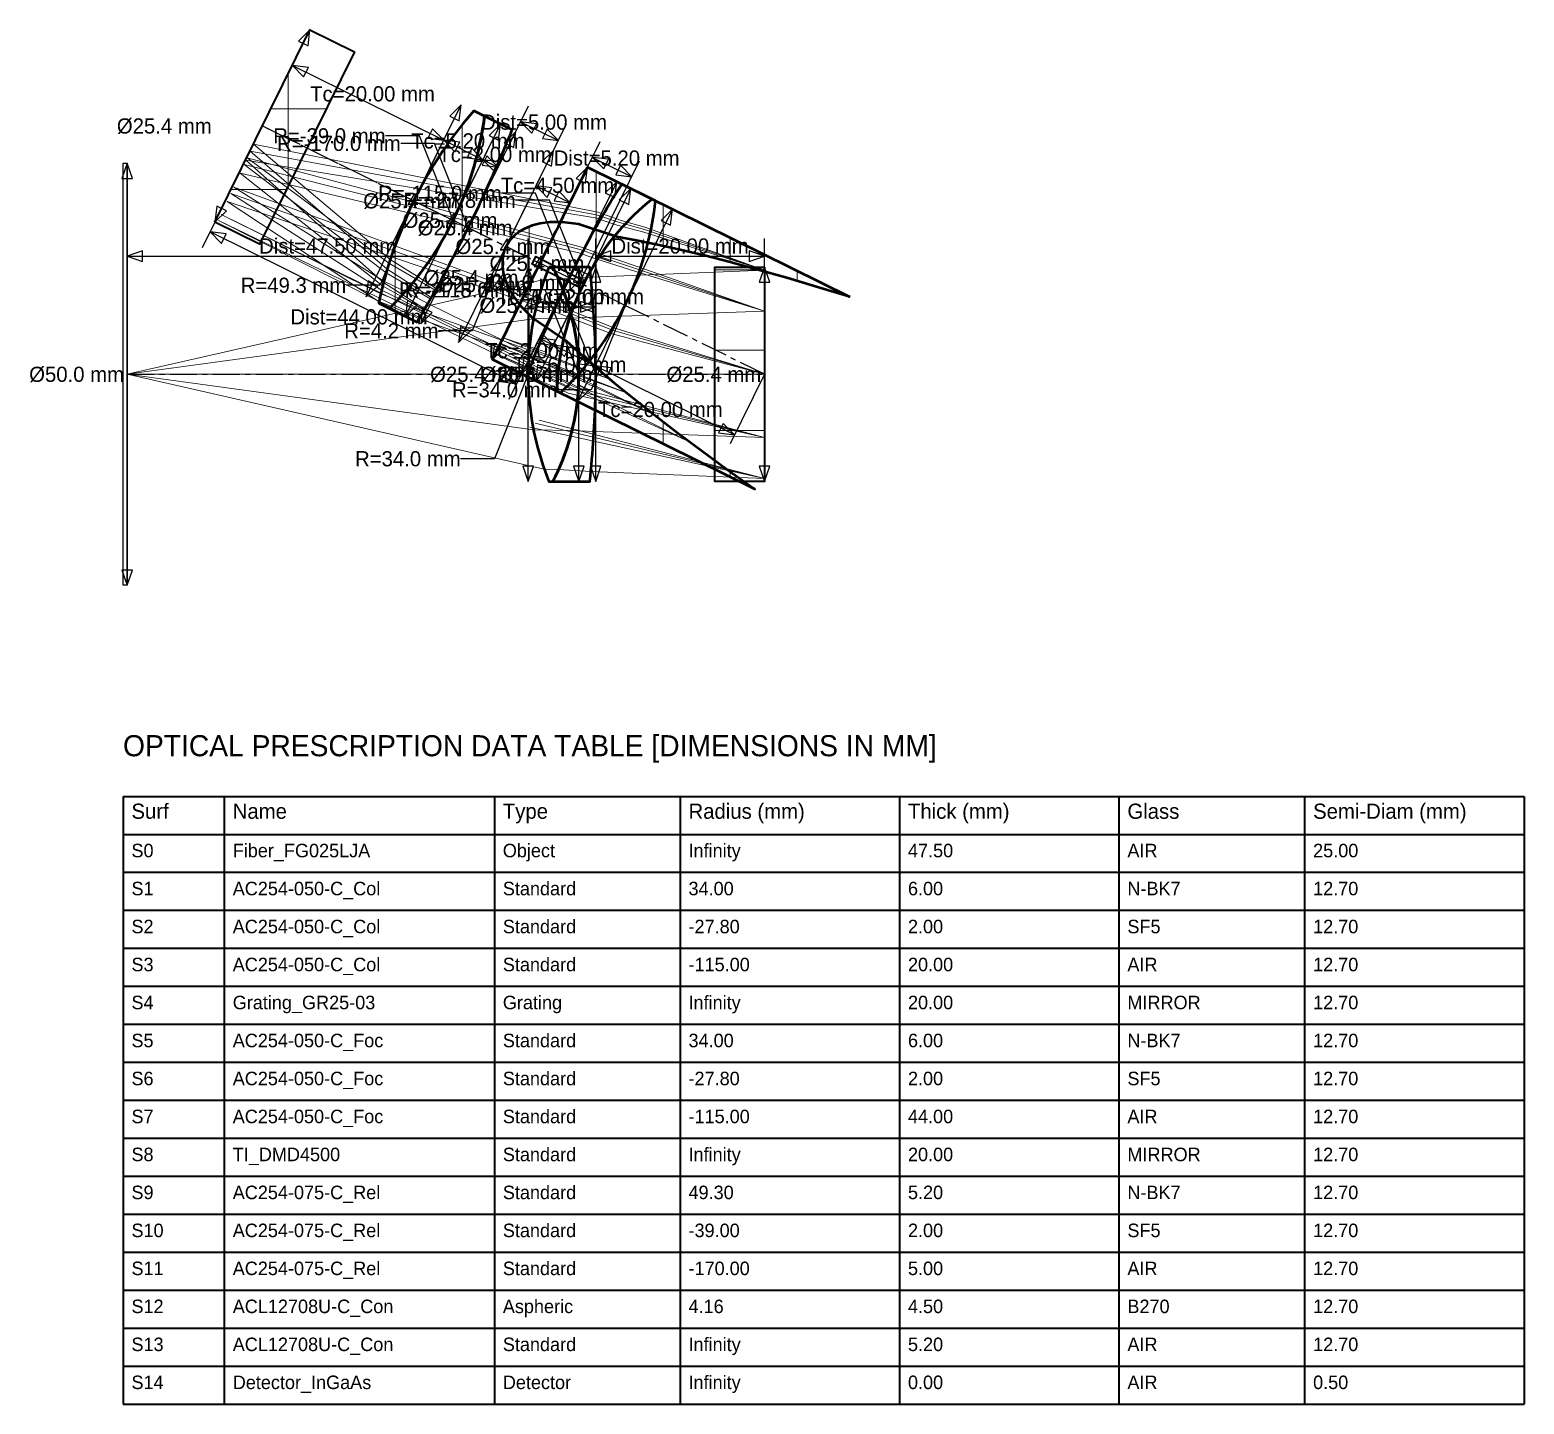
# Model space of a CAD drawing. Header units: metres. Extents: x -12 to 166, y -182 to 101.
# Drawn here: x -11.5 to 165.5, y -182 to -19.2 of the extents above; entities that cross this region are included whole.
import ezdxf
from ezdxf.enums import TextEntityAlignment as Align

# ---------------------------------------------------------------- set-up
doc = ezdxf.new("R2010")
doc.units = ezdxf.units.M
doc.linetypes.add('CENTER', pattern=[5.08, 3.175, -0.635, 0.635, -0.635])
for name, color, linetype, lineweight in [('ANNOTATIONS', 3, 'CONTINUOUS', 25), ('DIMENSIONS_LINEAR', 4, 'CONTINUOUS', 25), ('DIMENSIONS_RADIAL', 6, 'CONTINUOUS', 25), ('OPTICAL_AXIS', 1, 'CENTER', 25), ('OPTICS_COMPONENTS', 2, 'CONTINUOUS', 35), ('OPTICS_HATCH', 8, 'CONTINUOUS', 13), ('OPTICS_LENSES', 7, 'CONTINUOUS', 50), ('RAYS_785NM', 1, 'CONTINUOUS', 18), ('RAYS_850NM', 3, 'CONTINUOUS', 18), ('RAYS_900NM', 5, 'CONTINUOUS', 18), ('TITLE_BLOCK', 7, 'CONTINUOUS', 35)]:
    doc.layers.add(name, color=color, linetype=linetype, lineweight=lineweight)
doc.styles.add('OpenSansCondensed-Light', font='OpenSansCondensed-Light.ttf')
doc.dimstyles.new('EZDXF', dxfattribs={"dimtxt": 0.25, "dimasz": 0.175, "dimexe": 0.375, "dimexo": 0.125, "dimgap": 0.1, "dimtad": 1, "dimlfac": 100, "dimzin": 12, "dimdsep": 46, "dimtxsty": 'OpenSansCondensed-Light', "dimblk": 'ARCHTICK', "dimcen": 2.5, "dimazin": 3, "dimtfac": 0.5, "dimtmove": 2, "dimatfit": 3})

# ---------------------------------------------------------------- blocks, each defined once
blk = doc.blocks.new('_ARCHTICK')
at = {"color": 0, "linetype": 'BYBLOCK', "const_width": 0.15}
blk.add_lwpolyline([(-0.5, -0.5), (0.5, 0.5)], dxfattribs=at)

msp = doc.modelspace()

# ---------------------------------------------------------------- hatches: boundary and pattern name
at = {"layer": 'OPTICS_HATCH'}
h = msp.add_hatch(dxfattribs=at)
h.set_pattern_fill('ANSI37', scale=3, angle=45)
h.paths.add_polyline_path([(10.39, -41.96), (21.65, -19.2), (26.94, -21.81), (15.67, -44.58)])
h = msp.add_hatch(dxfattribs=at)
h.set_pattern_fill('ANSI31', scale=2.5, angle=45)
h.paths.add_polyline_path([(41.07, -28.8), (40.63, -29.31), (40.2, -29.82), (39.77, -30.34), (39.36, -30.86), (38.95, -31.39), (38.55, -31.92), (38.16, -32.45), (37.78, -32.99), (37.41, -33.53), (37.04, -34.07), (36.68, -34.62), (36.33, -35.18), (35.99, -35.73), (35.65, -36.29), (35.32, -36.86), (35, -37.43), (34.69, -38), (34.39, -38.57), (34.09, -39.15), (33.8, -39.74), (33.52, -40.33), (33.25, -40.92), (32.98, -41.51), (32.72, -42.11), (32.47, -42.71), (32.23, -43.32), (32, -43.93), (31.77, -44.55), (31.55, -45.16), (31.34, -45.79), (31.14, -46.41), (30.94, -47.04), (30.76, -47.68), (30.58, -48.32), (30.41, -48.96), (30.24, -49.6), (30.09, -50.25), (29.94, -50.91), (29.81, -51.57), (31.07, -52.19), (31.07, -52.19), (31.55, -51.71), (32.03, -51.21), (32.49, -50.71), (32.94, -50.21), (33.38, -49.7), (33.81, -49.19), (34.23, -48.67), (34.64, -48.14), (35.03, -47.61), (35.42, -47.08), (35.8, -46.54), (36.17, -45.99), (36.52, -45.44), (36.87, -44.89), (37.21, -44.33), (37.54, -43.76), (37.85, -43.2), (38.16, -42.62), (38.46, -42.04), (38.75, -41.46), (39.03, -40.87), (39.3, -40.28), (39.56, -39.68), (39.81, -39.08), (40.05, -38.47), (40.28, -37.85), (40.5, -37.24), (40.71, -36.61), (40.91, -35.99), (41.1, -35.35), (41.28, -34.72), (41.45, -34.07), (41.6, -33.43), (41.75, -32.77), (41.89, -32.11), (42.02, -31.45), (42.13, -30.78), (42.24, -30.11), (42.33, -29.43), (41.07, -28.8)])
h = msp.add_hatch(dxfattribs=at)
h.set_pattern_fill('ANSI31', scale=2.5, angle=45)
h.paths.add_polyline_path([(42.33, -29.43), (42.24, -30.11), (42.13, -30.78), (42.02, -31.45), (41.89, -32.11), (41.75, -32.77), (41.6, -33.43), (41.45, -34.07), (41.28, -34.72), (41.1, -35.35), (40.91, -35.99), (40.71, -36.61), (40.5, -37.24), (40.28, -37.85), (40.05, -38.47), (39.81, -39.08), (39.56, -39.68), (39.3, -40.28), (39.03, -40.87), (38.75, -41.46), (38.46, -42.04), (38.16, -42.62), (37.85, -43.2), (37.54, -43.76), (37.21, -44.33), (36.87, -44.89), (36.52, -45.44), (36.17, -45.99), (35.8, -46.54), (35.42, -47.08), (35.03, -47.61), (34.64, -48.14), (34.23, -48.67), (33.81, -49.19), (33.38, -49.7), (32.94, -50.21), (32.49, -50.71), (32.03, -51.21), (31.55, -51.71), (31.07, -52.19), (34.34, -53.81), (34.34, -53.81), (34.67, -53.25), (35, -52.68), (35.33, -52.12), (35.65, -51.55), (35.98, -50.99), (36.3, -50.42), (36.61, -49.85), (36.93, -49.28), (37.24, -48.71), (37.55, -48.13), (37.86, -47.56), (38.17, -46.98), (38.47, -46.41), (38.78, -45.83), (39.08, -45.25), (39.37, -44.67), (39.67, -44.09), (39.96, -43.51), (40.25, -42.93), (40.54, -42.35), (40.83, -41.76), (41.11, -41.17), (41.4, -40.59), (41.68, -40), (41.95, -39.41), (42.23, -38.82), (42.5, -38.23), (42.77, -37.64), (43.04, -37.04), (43.31, -36.45), (43.57, -35.85), (43.83, -35.25), (44.09, -34.66), (44.35, -34.06), (44.61, -33.46), (44.86, -32.85), (45.11, -32.25), (45.36, -31.65), (45.6, -31.04), (42.33, -29.43)])
h = msp.add_hatch(dxfattribs=at)
h.set_pattern_fill('ANSI31', scale=2.5, angle=45)
h.paths.add_polyline_path([(85.61, -50.83), (81.78, -49.66), (78.14, -48.59), (74.7, -47.62), (71.45, -46.73), (68.38, -45.94), (65.51, -45.25), (62.83, -44.65), (60.33, -44.14), (58.01, -43.72), (53.46, -42.2), (51.52, -41.96), (50.08, -41.98), (48.93, -42.13), (47.96, -42.38), (47.15, -42.71), (46.47, -43.1), (45.89, -43.54), (45.42, -44.03), (45.04, -44.57), (44.75, -45.15), (44.55, -45.78), (44.45, -46.46), (44.45, -47.18), (44.55, -47.96), (44.79, -48.8), (45.17, -49.72), (45.75, -50.73), (46.61, -51.89), (47.98, -53.29), (51.95, -55.98), (53.69, -57.57), (55.61, -59.24), (57.71, -61.01), (60.01, -62.87), (62.5, -64.83), (65.17, -66.88), (68.04, -69.02), (71.09, -71.26), (74.34, -73.6), (43.28, -58.23), (43.28, -58.23), (43.57, -57.65), (43.86, -57.06), (44.15, -56.48), (44.44, -55.9), (44.73, -55.31), (45.01, -54.73), (45.3, -54.15), (45.59, -53.56), (45.88, -52.98), (46.17, -52.39), (46.46, -51.81), (46.75, -51.23), (47.04, -50.64), (47.32, -50.06), (47.61, -49.48), (47.9, -48.89), (48.19, -48.31), (48.48, -47.72), (48.77, -47.14), (49.06, -46.56), (49.35, -45.97), (49.63, -45.39), (49.92, -44.81), (50.21, -44.22), (50.5, -43.64), (50.79, -43.05), (51.08, -42.47), (51.37, -41.89), (51.66, -41.3), (51.94, -40.72), (52.23, -40.14), (52.52, -39.55), (52.81, -38.97), (53.1, -38.38), (53.39, -37.8), (53.68, -37.22), (53.97, -36.63), (54.25, -36.05), (54.54, -35.47), (85.61, -50.83)])
h = msp.add_hatch(dxfattribs=at)
h.set_pattern_fill('ANSI31', scale=2.5, angle=45)
h.paths.add_polyline_path([(50.93, -62.01), (50.95, -61.3), (50.99, -60.59), (51.04, -59.89), (51.11, -59.2), (51.2, -58.52), (51.3, -57.84), (51.42, -57.17), (51.55, -56.51), (51.7, -55.86), (51.86, -55.21), (52.03, -54.57), (52.21, -53.93), (52.41, -53.3), (52.63, -52.68), (52.85, -52.07), (53.09, -51.46), (53.34, -50.86), (53.6, -50.26), (53.88, -49.67), (54.17, -49.09), (54.47, -48.51), (54.78, -47.94), (55.11, -47.37), (55.45, -46.81), (55.8, -46.26), (56.17, -45.71), (56.55, -45.17), (56.94, -44.64), (57.34, -44.12), (57.76, -43.6), (58.19, -43.08), (58.64, -42.58), (59.1, -42.08), (59.57, -41.59), (60.07, -41.1), (60.57, -40.63), (61.09, -40.16), (61.63, -39.7), (62.19, -39.25), (58.58, -37.46), (58.58, -37.46), (58.23, -38.02), (57.89, -38.57), (57.55, -39.13), (57.21, -39.69), (56.88, -40.25), (56.55, -40.82), (56.22, -41.38), (55.89, -41.95), (55.57, -42.51), (55.25, -43.08), (54.93, -43.65), (54.62, -44.22), (54.31, -44.8), (54, -45.37), (53.7, -45.95), (53.4, -46.53), (53.1, -47.1), (52.81, -47.69), (52.51, -48.27), (52.23, -48.85), (51.94, -49.44), (51.66, -50.02), (51.38, -50.61), (51.1, -51.2), (50.83, -51.79), (50.56, -52.39), (50.29, -52.98), (50.03, -53.58), (49.76, -54.17), (49.51, -54.77), (49.25, -55.37), (49, -55.97), (48.75, -56.58), (48.5, -57.18), (48.26, -57.79), (48.02, -58.4), (47.78, -59.01), (47.55, -59.62), (47.32, -60.23), (50.93, -62.01)])
h = msp.add_hatch(dxfattribs=at)
h.set_pattern_fill('ANSI31', scale=2.5, angle=45)
h.paths.add_polyline_path([(51.32, -62.21), (51.81, -61.73), (52.3, -61.24), (52.77, -60.75), (53.24, -60.25), (53.69, -59.75), (54.13, -59.24), (54.55, -58.72), (54.97, -58.2), (55.37, -57.67), (55.77, -57.14), (56.15, -56.6), (56.52, -56.06), (56.88, -55.51), (57.23, -54.96), (57.57, -54.4), (57.9, -53.84), (58.22, -53.27), (58.53, -52.7), (58.83, -52.12), (59.12, -51.54), (59.4, -50.95), (59.67, -50.35), (59.93, -49.75), (60.17, -49.15), (60.41, -48.54), (60.64, -47.93), (60.85, -47.31), (61.06, -46.68), (61.25, -46.05), (61.44, -45.41), (61.61, -44.77), (61.77, -44.13), (61.92, -43.47), (62.06, -42.82), (62.19, -42.15), (62.3, -41.48), (62.41, -40.81), (62.5, -40.13), (62.58, -39.44), (62.19, -39.25), (62.19, -39.25), (61.63, -39.7), (61.09, -40.16), (60.57, -40.63), (60.07, -41.1), (59.57, -41.59), (59.1, -42.08), (58.64, -42.58), (58.19, -43.08), (57.76, -43.6), (57.34, -44.12), (56.94, -44.64), (56.55, -45.17), (56.17, -45.71), (55.8, -46.26), (55.45, -46.81), (55.11, -47.37), (54.78, -47.94), (54.47, -48.51), (54.17, -49.09), (53.88, -49.67), (53.6, -50.26), (53.34, -50.86), (53.09, -51.46), (52.85, -52.07), (52.63, -52.68), (52.41, -53.3), (52.21, -53.93), (52.03, -54.57), (51.86, -55.21), (51.7, -55.86), (51.55, -56.51), (51.42, -57.17), (51.3, -57.84), (51.2, -58.52), (51.11, -59.2), (51.04, -59.89), (50.99, -60.59), (50.95, -61.3), (50.93, -62.01), (51.32, -62.21)])
h = msp.add_hatch(dxfattribs=at)
h.set_pattern_fill('ANSI31', scale=2.5, angle=45)
h.paths.add_polyline_path([(49.96, -47.3), (49.71, -47.95), (49.47, -48.6), (49.24, -49.25), (49.03, -49.91), (48.84, -50.56), (48.66, -51.21), (48.49, -51.86), (48.34, -52.51), (48.19, -53.16), (48.07, -53.81), (47.95, -54.46), (47.85, -55.12), (47.76, -55.77), (47.69, -56.42), (47.63, -57.07), (47.58, -57.72), (47.54, -58.37), (47.51, -59.02), (47.5, -59.67), (47.5, -60.33), (47.51, -60.98), (47.54, -61.63), (47.58, -62.28), (47.63, -62.93), (47.69, -63.58), (47.76, -64.23), (47.85, -64.88), (47.95, -65.54), (48.07, -66.19), (48.19, -66.84), (48.34, -67.49), (48.49, -68.14), (48.66, -68.79), (48.84, -69.44), (49.03, -70.09), (49.24, -70.75), (49.47, -71.4), (49.71, -72.05), (49.96, -72.7), (50.43, -72.7), (50.43, -72.7), (50.75, -72.05), (51.06, -71.4), (51.34, -70.75), (51.6, -70.09), (51.85, -69.44), (52.07, -68.79), (52.28, -68.14), (52.47, -67.49), (52.65, -66.84), (52.8, -66.19), (52.94, -65.54), (53.07, -64.88), (53.18, -64.23), (53.27, -63.58), (53.35, -62.93), (53.41, -62.28), (53.45, -61.63), (53.48, -60.98), (53.5, -60.33), (53.5, -59.67), (53.48, -59.02), (53.45, -58.37), (53.41, -57.72), (53.35, -57.07), (53.27, -56.42), (53.18, -55.77), (53.07, -55.12), (52.94, -54.46), (52.8, -53.81), (52.65, -53.16), (52.47, -52.51), (52.28, -51.86), (52.07, -51.21), (51.85, -50.56), (51.6, -49.91), (51.34, -49.25), (51.06, -48.6), (50.75, -47.95), (50.43, -47.3), (49.96, -47.3)])
h = msp.add_hatch(dxfattribs=at)
h.set_pattern_fill('ANSI31', scale=2.5, angle=45)
h.paths.add_polyline_path([(50.43, -47.3), (50.75, -47.95), (51.06, -48.6), (51.34, -49.25), (51.6, -49.91), (51.85, -50.56), (52.07, -51.21), (52.28, -51.86), (52.47, -52.51), (52.65, -53.16), (52.8, -53.81), (52.94, -54.46), (53.07, -55.12), (53.18, -55.77), (53.27, -56.42), (53.35, -57.07), (53.41, -57.72), (53.45, -58.37), (53.48, -59.02), (53.5, -59.67), (53.5, -60.33), (53.48, -60.98), (53.45, -61.63), (53.41, -62.28), (53.35, -62.93), (53.27, -63.58), (53.18, -64.23), (53.07, -64.88), (52.94, -65.54), (52.8, -66.19), (52.65, -66.84), (52.47, -67.49), (52.28, -68.14), (52.07, -68.79), (51.85, -69.44), (51.6, -70.09), (51.34, -70.75), (51.06, -71.4), (50.75, -72.05), (50.43, -72.7), (54.8, -72.7), (54.8, -72.7), (54.87, -72.05), (54.93, -71.4), (55, -70.75), (55.06, -70.09), (55.11, -69.44), (55.16, -68.79), (55.21, -68.14), (55.26, -67.49), (55.3, -66.84), (55.33, -66.19), (55.37, -65.54), (55.4, -64.88), (55.42, -64.23), (55.44, -63.58), (55.46, -62.93), (55.48, -62.28), (55.49, -61.63), (55.5, -60.98), (55.5, -60.33), (55.5, -59.67), (55.5, -59.02), (55.49, -58.37), (55.48, -57.72), (55.46, -57.07), (55.44, -56.42), (55.42, -55.77), (55.4, -55.12), (55.37, -54.46), (55.33, -53.81), (55.3, -53.16), (55.26, -52.51), (55.21, -51.86), (55.16, -51.21), (55.11, -50.56), (55.06, -49.91), (55, -49.25), (54.93, -48.6), (54.87, -47.95), (54.8, -47.3), (50.43, -47.3)])
h = msp.add_hatch(dxfattribs=at)
h.set_pattern_fill('ANSI37', scale=3, angle=45)
h.paths.add_polyline_path([(75.5, -47.3), (75.5, -72.7), (69.63, -72.7), (69.63, -47.3)])

# ---------------------------------------------------------------- linework, layer by layer
at = {"layer": 'ANNOTATIONS'}
msp.add_lwpolyline([(0, -35), (0, -85), (-0.5, -85), (-0.5, -35)], close=True, dxfattribs=at)
at = {"layer": 'DIMENSIONS_LINEAR'}
for p, q in [((21.65, -19.2), (10.39, -41.96)), ((16.02, -30.58), (20.1, -22.33)), ((19.57, -23.41), (37.49, -32.28)), ((28.32, -50.83), (39.58, -28.06)), ((40.4, -42.64), (47.54, -28.21)), ((46.61, -30.09), (51.09, -32.31)), ((16.02, -30.58), (8.88, -45.01)), ((32.98, -53.13), (44.24, -30.37)), ((33.95, -39.45), (38.03, -31.2)), ((33.95, -39.45), (38.03, -31.2)), ((34.77, -54.02), (46.03, -31.25)), ((44.88, -44.85), (52.02, -30.42)), ((37.49, -32.28), (42.15, -34.58)), ((38.61, -41.75), (42.69, -33.5)), ((38.61, -41.75), (42.69, -33.5)), ((39.25, -56.24), (50.51, -33.47)), ((48.91, -46.85), (56.05, -32.42)), ((0, -85), (0, -35)), ((40.4, -42.64), (44.48, -34.39)), ((42.15, -34.58), (43.95, -35.47)), ((53.57, -49.15), (60.71, -34.72)), ((55.12, -34.3), (59.78, -36.6)), ((43.28, -58.23), (54.54, -35.47)), ((44.88, -44.85), (48.96, -36.61)), ((58, -37.18), (46.74, -59.94)), ((59.65, -37.99), (48.39, -60.76)), ((48.43, -37.68), (52.46, -39.68)), ((48.91, -46.85), (52.99, -38.6)), ((64.61, -40.44), (53.35, -63.21)), ((0, -60), (0, -43.9)), ((46.16, -61.11), (9.82, -43.13)), ((47.5, -60), (47.5, -43.9)), ((55.5, -60), (55.5, -43.9)), ((75.5, -60), (75.5, -43.9)), ((0, -46), (47.5, -46)), ((55.5, -46), (75.5, -46)), ((47.5, -72.7), (47.5, -47.3)), ((53.5, -72.7), (53.5, -47.3)), ((55.5, -72.7), (55.5, -47.3)), ((75.5, -72.7), (75.5, -47.3)), ((52.37, -48.56), (45.23, -62.99)), ((52.37, -48.56), (48.29, -56.81)), ((54.02, -49.38), (49.94, -57.62)), ((54.02, -49.38), (49.94, -57.62)), ((53.35, -49.6), (53.79, -48.71)), ((47.5, -60), (47.5, -50.8)), ((53.5, -60), (53.5, -50.8)), ((53.5, -60), (53.5, -50.8)), ((55.5, -60), (55.5, -50.8)), ((47.5, -52), (53.5, -52)), ((53.5, -52), (55.5, -52)), ((58.98, -51.83), (54.9, -60.07)), ((58.98, -51.83), (54.9, -60.07)), ((50.48, -56.55), (48.82, -55.73)), ((55.43, -59), (50.48, -56.55)), ((71.95, -67.17), (55.43, -59)), ((75.5, -60), (71.42, -68.25))]:
    msp.add_line(p, q, dxfattribs=at)
for points in [[(21.65, -19.2), (20.29, -20.53), (21.42, -21.09)], [(19.57, -23.41), (20.9, -24.77), (21.46, -23.64)], [(39.58, -28.06), (38.21, -29.4), (39.34, -29.96)], [(46.61, -30.09), (47.94, -31.45), (48.5, -30.32)], [(37.49, -32.28), (36.16, -30.91), (35.6, -32.04)], [(44.24, -30.37), (42.87, -31.7), (44, -32.26)], [(46.03, -31.25), (44.67, -32.59), (45.8, -33.15)], [(51.09, -32.31), (49.75, -30.94), (49.19, -32.07)], [(37.49, -32.28), (38.83, -33.64), (39.39, -32.51)], [(42.15, -34.58), (40.82, -33.22), (40.26, -34.35)], [(50.51, -33.47), (49.15, -34.8), (50.28, -35.36)], [(0, -35), (-0.63, -36.8), (0.63, -36.8)], [(43.95, -35.47), (42.61, -34.1), (42.05, -35.23)], [(42.15, -34.58), (43.49, -35.94), (44.05, -34.81)], [(55.12, -34.3), (56.45, -35.66), (57.01, -34.53)], [(59.78, -36.6), (58.45, -35.24), (57.89, -36.37)], [(54.54, -35.47), (53.18, -36.8), (54.31, -37.36)], [(58, -37.18), (56.64, -38.51), (57.77, -39.07)], [(48.43, -37.68), (49.76, -39.05), (50.32, -37.92)], [(52.46, -39.68), (51.12, -38.32), (50.57, -39.44)], [(59.65, -37.99), (58.29, -39.33), (59.42, -39.89)], [(10.39, -41.96), (11.76, -40.63), (10.63, -40.07)], [(64.61, -40.44), (63.25, -41.78), (64.38, -42.34)], [(9.82, -43.13), (11.15, -44.49), (11.71, -43.36)], [(0, -46), (1.8, -46.63), (1.8, -45.37)], [(47.5, -46), (45.7, -45.37), (45.7, -46.63)], [(55.5, -46), (57.3, -46.63), (57.3, -45.37)], [(75.5, -46), (73.7, -45.37), (73.7, -46.63)], [(47.5, -47.3), (46.87, -49.1), (48.13, -49.1)], [(53.5, -47.3), (52.87, -49.1), (54.13, -49.1)], [(53.35, -49.6), (54.71, -48.27), (53.58, -47.71)], [(55.5, -47.3), (54.87, -49.1), (56.13, -49.1)], [(75.5, -47.3), (74.87, -49.1), (76.13, -49.1)], [(28.32, -50.83), (29.68, -49.5), (28.55, -48.94)], [(53.79, -48.71), (52.43, -50.04), (53.56, -50.6)], [(32.98, -53.13), (34.34, -51.8), (33.21, -51.24)], [(34.77, -54.02), (36.13, -52.69), (35, -52.13)], [(47.5, -52), (49.3, -52.63), (49.3, -51.37)], [(53.5, -52), (51.7, -51.37), (51.7, -52.63)], [(53.5, -52), (55.3, -52.63), (55.3, -51.37)], [(55.5, -52), (53.7, -51.37), (53.7, -52.63)], [(39.25, -56.24), (40.61, -54.9), (39.48, -54.34)], [(43.28, -58.23), (44.64, -56.9), (43.51, -56.34)], [(50.48, -56.55), (49.14, -55.18), (48.58, -56.31)], [(48.82, -55.73), (50.16, -57.09), (50.72, -55.96)], [(50.48, -56.55), (51.81, -57.91), (52.37, -56.78)], [(46.74, -59.94), (48.1, -58.61), (46.97, -58.05)], [(55.43, -59), (54.1, -57.64), (53.54, -58.77)], [(46.16, -61.11), (44.83, -59.75), (44.27, -60.87)], [(48.39, -60.76), (49.75, -59.43), (48.62, -58.87)], [(55.43, -59), (56.77, -60.36), (57.32, -59.23)], [(53.35, -63.21), (54.71, -61.88), (53.58, -61.32)], [(71.95, -67.17), (70.62, -65.81), (70.06, -66.94)], [(47.5, -72.7), (48.13, -70.9), (46.87, -70.9)], [(53.5, -72.7), (54.13, -70.9), (52.87, -70.9)], [(55.5, -72.7), (56.13, -70.9), (54.87, -70.9)], [(75.5, -72.7), (76.13, -70.9), (74.87, -70.9)], [(0, -85), (0.63, -83.2), (-0.63, -83.2)]]:
    msp.add_lwpolyline(points, close=True, dxfattribs=at)
at = {"layer": 'OPTICAL_AXIS'}
for p, q in [((52.37, -48.56), (16.02, -30.58)), ((16.02, -30.58), (33.95, -39.45)), ((33.95, -39.45), (38.61, -41.75)), ((38.61, -41.75), (40.4, -42.64)), ((40.4, -42.64), (44.88, -44.85)), ((44.88, -44.85), (48.91, -46.85)), ((48.91, -46.85), (53.57, -49.15)), ((54.02, -49.38), (52.37, -48.56)), ((58.98, -51.83), (54.02, -49.38)), ((75.5, -60), (58.98, -51.83)), ((0, -60), (47.5, -60)), ((47.5, -60), (53.5, -60)), ((53.5, -60), (55.5, -60)), ((55.5, -60), (75.5, -60))]:
    msp.add_line(p, q, dxfattribs=at)
at = {"layer": 'OPTICS_COMPONENTS'}
for points in [[(10.39, -41.96), (21.65, -19.2), (26.94, -21.81), (15.67, -44.58)], [(53.79, -48.71), (53.35, -49.6), (47.97, -46.94), (48.42, -46.05)], [(75.5, -47.3), (75.5, -72.7), (69.63, -72.7), (69.63, -47.3)]]:
    msp.add_lwpolyline(points, close=True, dxfattribs=at)
at = {"layer": 'OPTICS_LENSES'}
for points in [[(41.07, -28.8), (40.63, -29.31), (40.2, -29.82), (39.77, -30.34), (39.36, -30.86), (38.95, -31.39), (38.55, -31.92), (38.16, -32.45), (37.78, -32.99), (37.41, -33.53), (37.04, -34.07), (36.68, -34.62), (36.33, -35.18), (35.99, -35.73), (35.65, -36.29), (35.32, -36.86), (35, -37.43), (34.69, -38), (34.39, -38.57), (34.09, -39.15), (33.8, -39.74), (33.52, -40.33), (33.25, -40.92), (32.98, -41.51), (32.72, -42.11), (32.47, -42.71), (32.23, -43.32), (32, -43.93), (31.77, -44.55), (31.55, -45.16), (31.34, -45.79), (31.14, -46.41), (30.94, -47.04), (30.76, -47.68), (30.58, -48.32), (30.41, -48.96), (30.24, -49.6), (30.09, -50.25), (29.94, -50.91), (29.81, -51.57), (31.07, -52.19), (31.07, -52.19), (31.55, -51.71), (32.03, -51.21), (32.49, -50.71), (32.94, -50.21), (33.38, -49.7), (33.81, -49.19), (34.23, -48.67), (34.64, -48.14), (35.03, -47.61), (35.42, -47.08), (35.8, -46.54), (36.17, -45.99), (36.52, -45.44), (36.87, -44.89), (37.21, -44.33), (37.54, -43.76), (37.85, -43.2), (38.16, -42.62), (38.46, -42.04), (38.75, -41.46), (39.03, -40.87), (39.3, -40.28), (39.56, -39.68), (39.81, -39.08), (40.05, -38.47), (40.28, -37.85), (40.5, -37.24), (40.71, -36.61), (40.91, -35.99), (41.1, -35.35), (41.28, -34.72), (41.45, -34.07), (41.6, -33.43), (41.75, -32.77), (41.89, -32.11), (42.02, -31.45), (42.13, -30.78), (42.24, -30.11), (42.33, -29.43), (41.07, -28.8)], [(42.33, -29.43), (42.24, -30.11), (42.13, -30.78), (42.02, -31.45), (41.89, -32.11), (41.75, -32.77), (41.6, -33.43), (41.45, -34.07), (41.28, -34.72), (41.1, -35.35), (40.91, -35.99), (40.71, -36.61), (40.5, -37.24), (40.28, -37.85), (40.05, -38.47), (39.81, -39.08), (39.56, -39.68), (39.3, -40.28), (39.03, -40.87), (38.75, -41.46), (38.46, -42.04), (38.16, -42.62), (37.85, -43.2), (37.54, -43.76), (37.21, -44.33), (36.87, -44.89), (36.52, -45.44), (36.17, -45.99), (35.8, -46.54), (35.42, -47.08), (35.03, -47.61), (34.64, -48.14), (34.23, -48.67), (33.81, -49.19), (33.38, -49.7), (32.94, -50.21), (32.49, -50.71), (32.03, -51.21), (31.55, -51.71), (31.07, -52.19), (34.34, -53.81), (34.34, -53.81), (34.67, -53.25), (35, -52.68), (35.33, -52.12), (35.65, -51.55), (35.98, -50.99), (36.3, -50.42), (36.61, -49.85), (36.93, -49.28), (37.24, -48.71), (37.55, -48.13), (37.86, -47.56), (38.17, -46.98), (38.47, -46.41), (38.78, -45.83), (39.08, -45.25), (39.37, -44.67), (39.67, -44.09), (39.96, -43.51), (40.25, -42.93), (40.54, -42.35), (40.83, -41.76), (41.11, -41.17), (41.4, -40.59), (41.68, -40), (41.95, -39.41), (42.23, -38.82), (42.5, -38.23), (42.77, -37.64), (43.04, -37.04), (43.31, -36.45), (43.57, -35.85), (43.83, -35.25), (44.09, -34.66), (44.35, -34.06), (44.61, -33.46), (44.86, -32.85), (45.11, -32.25), (45.36, -31.65), (45.6, -31.04), (42.33, -29.43)], [(85.61, -50.83), (81.78, -49.66), (78.14, -48.59), (74.7, -47.62), (71.45, -46.73), (68.38, -45.94), (65.51, -45.25), (62.83, -44.65), (60.33, -44.14), (58.01, -43.72), (53.46, -42.2), (51.52, -41.96), (50.08, -41.98), (48.93, -42.13), (47.96, -42.38), (47.15, -42.71), (46.47, -43.1), (45.89, -43.54), (45.42, -44.03), (45.04, -44.57), (44.75, -45.15), (44.55, -45.78), (44.45, -46.46), (44.45, -47.18), (44.55, -47.96), (44.79, -48.8), (45.17, -49.72), (45.75, -50.73), (46.61, -51.89), (47.98, -53.29), (51.95, -55.98), (53.69, -57.57), (55.61, -59.24), (57.71, -61.01), (60.01, -62.87), (62.5, -64.83), (65.17, -66.88), (68.04, -69.02), (71.09, -71.26), (74.34, -73.6), (43.28, -58.23), (43.28, -58.23), (43.57, -57.65), (43.86, -57.06), (44.15, -56.48), (44.44, -55.9), (44.73, -55.31), (45.01, -54.73), (45.3, -54.15), (45.59, -53.56), (45.88, -52.98), (46.17, -52.39), (46.46, -51.81), (46.75, -51.23), (47.04, -50.64), (47.32, -50.06), (47.61, -49.48), (47.9, -48.89), (48.19, -48.31), (48.48, -47.72), (48.77, -47.14), (49.06, -46.56), (49.35, -45.97), (49.63, -45.39), (49.92, -44.81), (50.21, -44.22), (50.5, -43.64), (50.79, -43.05), (51.08, -42.47), (51.37, -41.89), (51.66, -41.3), (51.94, -40.72), (52.23, -40.14), (52.52, -39.55), (52.81, -38.97), (53.1, -38.38), (53.39, -37.8), (53.68, -37.22), (53.97, -36.63), (54.25, -36.05), (54.54, -35.47), (85.61, -50.83)], [(50.93, -62.01), (50.95, -61.3), (50.99, -60.59), (51.04, -59.89), (51.11, -59.2), (51.2, -58.52), (51.3, -57.84), (51.42, -57.17), (51.55, -56.51), (51.7, -55.86), (51.86, -55.21), (52.03, -54.57), (52.21, -53.93), (52.41, -53.3), (52.63, -52.68), (52.85, -52.07), (53.09, -51.46), (53.34, -50.86), (53.6, -50.26), (53.88, -49.67), (54.17, -49.09), (54.47, -48.51), (54.78, -47.94), (55.11, -47.37), (55.45, -46.81), (55.8, -46.26), (56.17, -45.71), (56.55, -45.17), (56.94, -44.64), (57.34, -44.12), (57.76, -43.6), (58.19, -43.08), (58.64, -42.58), (59.1, -42.08), (59.57, -41.59), (60.07, -41.1), (60.57, -40.63), (61.09, -40.16), (61.63, -39.7), (62.19, -39.25), (58.58, -37.46), (58.58, -37.46), (58.23, -38.02), (57.89, -38.57), (57.55, -39.13), (57.21, -39.69), (56.88, -40.25), (56.55, -40.82), (56.22, -41.38), (55.89, -41.95), (55.57, -42.51), (55.25, -43.08), (54.93, -43.65), (54.62, -44.22), (54.31, -44.8), (54, -45.37), (53.7, -45.95), (53.4, -46.53), (53.1, -47.1), (52.81, -47.69), (52.51, -48.27), (52.23, -48.85), (51.94, -49.44), (51.66, -50.02), (51.38, -50.61), (51.1, -51.2), (50.83, -51.79), (50.56, -52.39), (50.29, -52.98), (50.03, -53.58), (49.76, -54.17), (49.51, -54.77), (49.25, -55.37), (49, -55.97), (48.75, -56.58), (48.5, -57.18), (48.26, -57.79), (48.02, -58.4), (47.78, -59.01), (47.55, -59.62), (47.32, -60.23), (50.93, -62.01)], [(51.32, -62.21), (51.81, -61.73), (52.3, -61.24), (52.77, -60.75), (53.24, -60.25), (53.69, -59.75), (54.13, -59.24), (54.55, -58.72), (54.97, -58.2), (55.37, -57.67), (55.77, -57.14), (56.15, -56.6), (56.52, -56.06), (56.88, -55.51), (57.23, -54.96), (57.57, -54.4), (57.9, -53.84), (58.22, -53.27), (58.53, -52.7), (58.83, -52.12), (59.12, -51.54), (59.4, -50.95), (59.67, -50.35), (59.93, -49.75), (60.17, -49.15), (60.41, -48.54), (60.64, -47.93), (60.85, -47.31), (61.06, -46.68), (61.25, -46.05), (61.44, -45.41), (61.61, -44.77), (61.77, -44.13), (61.92, -43.47), (62.06, -42.82), (62.19, -42.15), (62.3, -41.48), (62.41, -40.81), (62.5, -40.13), (62.58, -39.44), (62.19, -39.25), (62.19, -39.25), (61.63, -39.7), (61.09, -40.16), (60.57, -40.63), (60.07, -41.1), (59.57, -41.59), (59.1, -42.08), (58.64, -42.58), (58.19, -43.08), (57.76, -43.6), (57.34, -44.12), (56.94, -44.64), (56.55, -45.17), (56.17, -45.71), (55.8, -46.26), (55.45, -46.81), (55.11, -47.37), (54.78, -47.94), (54.47, -48.51), (54.17, -49.09), (53.88, -49.67), (53.6, -50.26), (53.34, -50.86), (53.09, -51.46), (52.85, -52.07), (52.63, -52.68), (52.41, -53.3), (52.21, -53.93), (52.03, -54.57), (51.86, -55.21), (51.7, -55.86), (51.55, -56.51), (51.42, -57.17), (51.3, -57.84), (51.2, -58.52), (51.11, -59.2), (51.04, -59.89), (50.99, -60.59), (50.95, -61.3), (50.93, -62.01), (51.32, -62.21)], [(49.96, -47.3), (49.71, -47.95), (49.47, -48.6), (49.24, -49.25), (49.03, -49.91), (48.84, -50.56), (48.66, -51.21), (48.49, -51.86), (48.34, -52.51), (48.19, -53.16), (48.07, -53.81), (47.95, -54.46), (47.85, -55.12), (47.76, -55.77), (47.69, -56.42), (47.63, -57.07), (47.58, -57.72), (47.54, -58.37), (47.51, -59.02), (47.5, -59.67), (47.5, -60.33), (47.51, -60.98), (47.54, -61.63), (47.58, -62.28), (47.63, -62.93), (47.69, -63.58), (47.76, -64.23), (47.85, -64.88), (47.95, -65.54), (48.07, -66.19), (48.19, -66.84), (48.34, -67.49), (48.49, -68.14), (48.66, -68.79), (48.84, -69.44), (49.03, -70.09), (49.24, -70.75), (49.47, -71.4), (49.71, -72.05), (49.96, -72.7), (50.43, -72.7), (50.43, -72.7), (50.75, -72.05), (51.06, -71.4), (51.34, -70.75), (51.6, -70.09), (51.85, -69.44), (52.07, -68.79), (52.28, -68.14), (52.47, -67.49), (52.65, -66.84), (52.8, -66.19), (52.94, -65.54), (53.07, -64.88), (53.18, -64.23), (53.27, -63.58), (53.35, -62.93), (53.41, -62.28), (53.45, -61.63), (53.48, -60.98), (53.5, -60.33), (53.5, -59.67), (53.48, -59.02), (53.45, -58.37), (53.41, -57.72), (53.35, -57.07), (53.27, -56.42), (53.18, -55.77), (53.07, -55.12), (52.94, -54.46), (52.8, -53.81), (52.65, -53.16), (52.47, -52.51), (52.28, -51.86), (52.07, -51.21), (51.85, -50.56), (51.6, -49.91), (51.34, -49.25), (51.06, -48.6), (50.75, -47.95), (50.43, -47.3), (49.96, -47.3)], [(50.43, -47.3), (50.75, -47.95), (51.06, -48.6), (51.34, -49.25), (51.6, -49.91), (51.85, -50.56), (52.07, -51.21), (52.28, -51.86), (52.47, -52.51), (52.65, -53.16), (52.8, -53.81), (52.94, -54.46), (53.07, -55.12), (53.18, -55.77), (53.27, -56.42), (53.35, -57.07), (53.41, -57.72), (53.45, -58.37), (53.48, -59.02), (53.5, -59.67), (53.5, -60.33), (53.48, -60.98), (53.45, -61.63), (53.41, -62.28), (53.35, -62.93), (53.27, -63.58), (53.18, -64.23), (53.07, -64.88), (52.94, -65.54), (52.8, -66.19), (52.65, -66.84), (52.47, -67.49), (52.28, -68.14), (52.07, -68.79), (51.85, -69.44), (51.6, -70.09), (51.34, -70.75), (51.06, -71.4), (50.75, -72.05), (50.43, -72.7), (54.8, -72.7), (54.8, -72.7), (54.87, -72.05), (54.93, -71.4), (55, -70.75), (55.06, -70.09), (55.11, -69.44), (55.16, -68.79), (55.21, -68.14), (55.26, -67.49), (55.3, -66.84), (55.33, -66.19), (55.37, -65.54), (55.4, -64.88), (55.42, -64.23), (55.44, -63.58), (55.46, -62.93), (55.48, -62.28), (55.49, -61.63), (55.5, -60.98), (55.5, -60.33), (55.5, -59.67), (55.5, -59.02), (55.49, -58.37), (55.48, -57.72), (55.46, -57.07), (55.44, -56.42), (55.42, -55.77), (55.4, -55.12), (55.37, -54.46), (55.33, -53.81), (55.3, -53.16), (55.26, -52.51), (55.21, -51.86), (55.16, -51.21), (55.11, -50.56), (55.06, -49.91), (55, -49.25), (54.93, -48.6), (54.87, -47.95), (54.8, -47.3), (50.43, -47.3)]]:
    msp.add_lwpolyline(points, close=True, dxfattribs=at)
at = {"layer": 'RAYS_785NM'}
for p, q in [((55.42, -41.46), (14.07, -34.62)), ((14.07, -34.62), (30.35, -49.13)), ((53.5, -45.62), (13.37, -36.18)), ((13.37, -36.18), (30.26, -49.5)), ((50.67, -52.61), (11.83, -39.54)), ((11.83, -39.54), (29.83, -51.42)), ((58.05, -42.32), (55.42, -41.46)), ((61.22, -43.16), (58.05, -42.32)), ((75.5, -47.66), (61.22, -43.16)), ((55.39, -46.29), (53.5, -45.62)), ((54.92, -48.49), (75.5, -47.66)), ((60.24, -47.83), (55.39, -46.29)), ((0, -60), (49.41, -48.77)), ((30.26, -49.5), (32.42, -50.73)), ((30.35, -49.13), (32.59, -50.54)), ((49.41, -48.77), (51.11, -48.73)), ((51.11, -48.73), (54.92, -48.49)), ((75.5, -52.53), (60.24, -47.83)), ((32.42, -50.73), (35.15, -52.37)), ((32.59, -50.54), (35.22, -52.25)), ((29.83, -51.42), (31.14, -52.05)), ((31.14, -52.05), (34.34, -53.74)), ((52.6, -53.34), (50.67, -52.61)), ((55.3, -53.22), (75.5, -52.53)), ((0, -60), (48.14, -53.44)), ((48.14, -53.44), (52.69, -53.34)), ((57.3, -55.16), (52.6, -53.34)), ((52.69, -53.34), (55.3, -53.22)), ((75.5, -60), (57.3, -55.16)), ((0, -60), (49.41, -71.23)), ((0, -60), (48.14, -66.56)), ((0, -60), (47.5, -60)), ((47.5, -60), (53.5, -60)), ((53.5, -60), (55.5, -60)), ((55.5, -60), (75.5, -60)), ((51.68, -61.96), (48.07, -60.43)), ((52.24, -62.23), (51.68, -61.96)), ((75.5, -67.47), (52.24, -62.23)), ((75.5, -72.34), (47.69, -66.26)), ((48.14, -66.56), (52.69, -66.66)), ((52.69, -66.66), (55.3, -66.78)), ((55.3, -66.78), (75.5, -67.47)), ((49.41, -71.23), (51.11, -71.27)), ((51.11, -71.27), (54.92, -71.51)), ((54.92, -71.51), (75.5, -72.34))]:
    msp.add_line(p, q, dxfattribs=at)
at = {"layer": 'RAYS_850NM'}
for p, q in [((55.61, -41.09), (14.57, -33.55)), ((14.57, -33.55), (30.78, -47.56)), ((53.68, -45.23), (13.85, -35.14)), ((13.85, -35.14), (30.66, -47.99)), ((50.85, -52.15), (12.28, -38.57)), ((12.28, -38.57), (30.13, -50.03)), ((48.25, -59.84), (10.83, -41.76)), ((10.83, -41.76), (29.84, -51.36)), ((58.32, -42.01), (55.61, -41.09)), ((61.27, -42.83), (58.32, -42.01)), ((75.5, -47.66), (61.27, -42.83)), ((55.6, -45.93), (53.68, -45.23)), ((60.35, -47.49), (55.6, -45.93)), ((30.78, -47.56), (33.63, -49.35)), ((54.92, -48.49), (75.5, -47.66)), ((75.5, -52.52), (60.35, -47.49)), ((0, -60), (49.41, -48.77)), ((30.66, -47.99), (33.44, -49.58)), ((33.63, -49.35), (36, -50.89)), ((49.41, -48.77), (51.11, -48.73)), ((51.11, -48.73), (54.92, -48.49)), ((30.13, -50.03), (32.16, -51.01)), ((32.16, -51.01), (35.06, -52.53)), ((33.44, -49.58), (35.91, -51.06)), ((29.84, -51.36), (31.27, -51.92)), ((31.27, -51.92), (34.55, -53.39)), ((35.06, -52.53), (66.99, -68.17)), ((52.73, -52.88), (50.85, -52.15)), ((57.51, -54.79), (52.73, -52.88)), ((55.3, -53.22), (75.5, -52.52)), ((0, -60), (48.14, -53.44)), ((34.55, -53.39), (59.26, -62.23)), ((48.14, -53.44), (52.69, -53.34)), ((52.69, -53.34), (55.3, -53.22)), ((75.5, -60), (57.51, -54.79)), ((59.26, -62.23), (44.15, -56.42)), ((44.15, -56.42), (49.14, -58.06)), ((66.99, -68.17), (43.61, -57.5)), ((43.61, -57.5), (48.38, -59.58)), ((0, -60), (49.41, -71.23)), ((0, -60), (48.14, -66.56)), ((0, -60), (47.5, -60)), ((47.5, -60), (53.5, -60)), ((51.67, -61.32), (48.25, -59.84)), ((53.5, -60), (55.5, -60)), ((55.5, -60), (75.5, -60)), ((52.64, -61.8), (51.67, -61.32)), ((75.5, -67.48), (52.64, -61.8)), ((48.14, -66.56), (52.69, -66.66)), ((75.5, -72.34), (48.34, -65.78)), ((52.69, -66.66), (55.3, -66.78)), ((55.3, -66.78), (75.5, -67.48)), ((49.41, -71.23), (51.11, -71.27)), ((51.11, -71.27), (54.92, -71.51)), ((54.92, -71.51), (75.5, -72.34))]:
    msp.add_line(p, q, dxfattribs=at)
at = {"layer": 'RAYS_900NM'}
for p, q in [((55.76, -40.8), (14.95, -32.74)), ((14.95, -32.74), (31.14, -46.38)), ((53.83, -44.92), (14.22, -34.35)), ((14.22, -34.35), (30.99, -46.85)), ((50.99, -51.8), (12.63, -37.82)), ((12.63, -37.82), (30.4, -48.96)), ((48.4, -59.4), (11.14, -41.08)), ((11.14, -41.08), (30.03, -50.47)), ((58.53, -41.77), (55.76, -40.8)), ((61.31, -42.57), (58.53, -41.77)), ((75.5, -47.66), (61.31, -42.57)), ((55.77, -45.65), (53.83, -44.92)), ((60.42, -47.22), (55.77, -45.65)), ((30.99, -46.85), (34.18, -48.68)), ((31.14, -46.38), (34.38, -48.43)), ((54.92, -48.49), (75.5, -47.66)), ((75.5, -52.52), (60.42, -47.22)), ((0, -60), (49.41, -48.77)), ((30.4, -48.96), (32.91, -50.19)), ((34.18, -48.68), (36.48, -50.05)), ((34.38, -48.43), (36.59, -49.85)), ((49.41, -48.77), (51.11, -48.73)), ((51.11, -48.73), (54.92, -48.49)), ((30.03, -50.47), (31.95, -51.23)), ((31.95, -51.23), (35.02, -52.6)), ((32.91, -50.19), (35.6, -51.6)), ((35.02, -52.6), (57.3, -60.63)), ((35.6, -51.6), (62.69, -64.91)), ((52.83, -52.54), (50.99, -51.8)), ((57.66, -54.5), (52.83, -52.54)), ((55.3, -53.22), (75.5, -52.52)), ((0, -60), (48.14, -53.44)), ((48.14, -53.44), (52.69, -53.34)), ((52.69, -53.34), (55.3, -53.22)), ((75.5, -60), (57.66, -54.5)), ((62.69, -64.91), (44.21, -56.3)), ((44.21, -56.3), (48.95, -58.44)), ((57.3, -60.63), (44.53, -55.66)), ((44.53, -55.66), (49.51, -57.33)), ((0, -60), (49.41, -71.23)), ((0, -60), (48.14, -66.56)), ((0, -60), (47.5, -60)), ((47.5, -60), (53.5, -60)), ((51.67, -60.84), (48.4, -59.4)), ((53.5, -60), (55.5, -60)), ((55.5, -60), (75.5, -60)), ((52.94, -61.48), (51.67, -60.84)), ((75.5, -67.48), (52.94, -61.48)), ((75.5, -72.34), (48.81, -65.43)), ((48.14, -66.56), (52.69, -66.66)), ((52.69, -66.66), (55.3, -66.78)), ((55.3, -66.78), (75.5, -67.48)), ((49.41, -71.23), (51.11, -71.27)), ((51.11, -71.27), (54.92, -71.51)), ((54.92, -71.51), (75.5, -72.34))]:
    msp.add_line(p, q, dxfattribs=at)
at = {"layer": 'TITLE_BLOCK'}
for p, q in [((-0.5, -110), (165.5, -110)), ((-0.5, -110), (-0.5, -182)), ((11.5, -110), (11.5, -182)), ((43.5, -110), (43.5, -182)), ((65.5, -110), (65.5, -182)), ((91.5, -110), (91.5, -182)), ((117.5, -110), (117.5, -182)), ((139.5, -110), (139.5, -182)), ((165.5, -110), (165.5, -182)), ((-0.5, -114.5), (165.5, -114.5)), ((-0.5, -119), (165.5, -119)), ((-0.5, -123.5), (165.5, -123.5)), ((-0.5, -128), (165.5, -128)), ((-0.5, -132.5), (165.5, -132.5)), ((-0.5, -137), (165.5, -137)), ((-0.5, -141.5), (165.5, -141.5)), ((-0.5, -146), (165.5, -146)), ((-0.5, -150.5), (165.5, -150.5)), ((-0.5, -155), (165.5, -155)), ((-0.5, -159.5), (165.5, -159.5)), ((-0.5, -164), (165.5, -164)), ((-0.5, -168.5), (165.5, -168.5)), ((-0.5, -173), (165.5, -173)), ((-0.5, -177.5), (165.5, -177.5)), ((-0.5, -182), (165.5, -182))]:
    msp.add_line(p, q, dxfattribs=at)

# ---------------------------------------------------------------- texts
at = {"layer": 'DIMENSIONS_LINEAR'}
for s, p in [('Tc=20.00 mm', (29.06, -26.77)), ('%%c25.4 mm', (4.39, -30.58)), ('Dist=5.00 mm', (49.38, -30.12)), ('Tc=5.20 mm', (40.36, -32.35)), ('Tc=2.00 mm', (43.58, -33.95)), ('Dist=5.20 mm', (57.98, -34.38)), ('Tc=4.50 mm', (50.97, -37.61)), ('%%c25.4 mm', (33.58, -39.45)), ('%%c25.4 mm', (38.24, -41.75)), ('%%c25.4 mm', (40.03, -42.64)), ('Dist=47.50 mm', (23.75, -44.8)), ('%%c25.4 mm', (44.51, -44.85)), ('Dist=20.00 mm', (65.5, -44.8)), ('%%c25.4 mm', (48.54, -46.85)), ('%%c25.4 mm', (40.74, -48.56)), ('%%c25.4 mm', (42.39, -49.38)), ('%%c1.0 mm', (47.79, -49.15)), ('%%c25.4 mm', (47.35, -51.83)), ('Tc=6.00 mm', (50.5, -50.8)), ('Tc=2.00 mm', (54.5, -50.8)), ('Dist=44.00 mm', (27.46, -53.19)), ('Tc=2.00 mm', (49.12, -57.21)), ('Tc=6.00 mm', (52.42, -58.85)), ('%%c50.0 mm', (-6, -60)), ('%%c25.4 mm', (41.5, -60)), ('%%c25.4 mm', (47.5, -60)), ('%%c25.4 mm', (49.5, -60)), ('%%c25.4 mm', (69.5, -60)), ('Tc=20.00 mm', (63.16, -64.16))]:
    msp.add_text(s, height=1.8, dxfattribs=at).set_placement(p, align=Align.MIDDLE_CENTER)
at = {"layer": 'DIMENSIONS_RADIAL'}
for s, p in [('R=-39.0 mm', (30.61, -31.75)), ('R=-170.0 mm', (32.4, -32.64)), ('R=-115.0 mm', (44.37, -38.56)), ('R=-27.8 mm', (46.02, -39.38)), ('R=49.3 mm', (25.95, -49.45)), ('R=-27.8 mm', (45.5, -50)), ('R=-115.0 mm', (47.5, -50)), ('R=4.2 mm', (36.88, -54.85)), ('R=34.0 mm', (50.98, -61.83)), ('R=34.0 mm', (39.5, -70))]:
    msp.add_text(s, height=1.8, dxfattribs=at).set_placement(p, align=Align.MIDDLE_RIGHT)
at = {"layer": 'TITLE_BLOCK'}
for s, height, p in [('OPTICAL PRESCRIPTION DATA TABLE [DIMENSIONS IN MM]', 2.5, (-0.5, -106)), ('Surf', 1.8, (0.5, -113.2)), ('Name', 1.8, (12.5, -113.2)), ('Type', 1.8, (44.5, -113.2)), ('Radius (mm)', 1.8, (66.5, -113.2)), ('Thick (mm)', 1.8, (92.5, -113.2)), ('Glass', 1.8, (118.5, -113.2)), ('Semi-Diam (mm)', 1.8, (140.5, -113.2)), ('S0', 1.6, (0.5, -117.7)), ('Fiber_FG025LJA', 1.6, (12.5, -117.7)), ('Object', 1.6, (44.5, -117.7)), ('Infinity', 1.6, (66.5, -117.7)), ('47.50', 1.6, (92.5, -117.7)), ('AIR', 1.6, (118.5, -117.7)), ('25.00', 1.6, (140.5, -117.7)), ('S1', 1.6, (0.5, -122.2)), ('AC254-050-C_Col', 1.6, (12.5, -122.2)), ('Standard', 1.6, (44.5, -122.2)), ('34.00', 1.6, (66.5, -122.2)), ('6.00', 1.6, (92.5, -122.2)), ('N-BK7', 1.6, (118.5, -122.2)), ('12.70', 1.6, (140.5, -122.2)), ('S2', 1.6, (0.5, -126.7)), ('AC254-050-C_Col', 1.6, (12.5, -126.7)), ('Standard', 1.6, (44.5, -126.7)), ('-27.80', 1.6, (66.5, -126.7)), ('2.00', 1.6, (92.5, -126.7)), ('SF5', 1.6, (118.5, -126.7)), ('12.70', 1.6, (140.5, -126.7)), ('S3', 1.6, (0.5, -131.2)), ('AC254-050-C_Col', 1.6, (12.5, -131.2)), ('Standard', 1.6, (44.5, -131.2)), ('-115.00', 1.6, (66.5, -131.2)), ('20.00', 1.6, (92.5, -131.2)), ('AIR', 1.6, (118.5, -131.2)), ('12.70', 1.6, (140.5, -131.2)), ('S4', 1.6, (0.5, -135.7)), ('Grating_GR25-03', 1.6, (12.5, -135.7)), ('Grating', 1.6, (44.5, -135.7)), ('Infinity', 1.6, (66.5, -135.7)), ('20.00', 1.6, (92.5, -135.7)), ('MIRROR', 1.6, (118.5, -135.7)), ('12.70', 1.6, (140.5, -135.7)), ('Standard', 1.6, (44.5, -140.2)), ('S5', 1.6, (0.5, -140.2)), ('AC254-050-C_Foc', 1.6, (12.5, -140.2)), ('34.00', 1.6, (66.5, -140.2)), ('6.00', 1.6, (92.5, -140.2)), ('N-BK7', 1.6, (118.5, -140.2)), ('12.70', 1.6, (140.5, -140.2)), ('S6', 1.6, (0.5, -144.7)), ('AC254-050-C_Foc', 1.6, (12.5, -144.7)), ('Standard', 1.6, (44.5, -144.7)), ('-27.80', 1.6, (66.5, -144.7)), ('2.00', 1.6, (92.5, -144.7)), ('SF5', 1.6, (118.5, -144.7)), ('12.70', 1.6, (140.5, -144.7)), ('S7', 1.6, (0.5, -149.2)), ('AC254-050-C_Foc', 1.6, (12.5, -149.2)), ('Standard', 1.6, (44.5, -149.2)), ('-115.00', 1.6, (66.5, -149.2)), ('44.00', 1.6, (92.5, -149.2)), ('AIR', 1.6, (118.5, -149.2)), ('12.70', 1.6, (140.5, -149.2)), ('S8', 1.6, (0.5, -153.7)), ('TI_DMD4500', 1.6, (12.5, -153.7)), ('Standard', 1.6, (44.5, -153.7)), ('Infinity', 1.6, (66.5, -153.7)), ('20.00', 1.6, (92.5, -153.7)), ('MIRROR', 1.6, (118.5, -153.7)), ('12.70', 1.6, (140.5, -153.7)), ('S9', 1.6, (0.5, -158.2)), ('AC254-075-C_Rel', 1.6, (12.5, -158.2)), ('Standard', 1.6, (44.5, -158.2)), ('49.30', 1.6, (66.5, -158.2)), ('5.20', 1.6, (92.5, -158.2)), ('N-BK7', 1.6, (118.5, -158.2)), ('12.70', 1.6, (140.5, -158.2)), ('S10', 1.6, (0.5, -162.7)), ('AC254-075-C_Rel', 1.6, (12.5, -162.7)), ('Standard', 1.6, (44.5, -162.7)), ('-39.00', 1.6, (66.5, -162.7)), ('2.00', 1.6, (92.5, -162.7)), ('SF5', 1.6, (118.5, -162.7)), ('12.70', 1.6, (140.5, -162.7)), ('S11', 1.6, (0.5, -167.2)), ('AC254-075-C_Rel', 1.6, (12.5, -167.2)), ('Standard', 1.6, (44.5, -167.2)), ('-170.00', 1.6, (66.5, -167.2)), ('5.00', 1.6, (92.5, -167.2)), ('AIR', 1.6, (118.5, -167.2)), ('12.70', 1.6, (140.5, -167.2)), ('S12', 1.6, (0.5, -171.7)), ('ACL12708U-C_Con', 1.6, (12.5, -171.7)), ('Aspheric', 1.6, (44.5, -171.7)), ('4.16', 1.6, (66.5, -171.7)), ('4.50', 1.6, (92.5, -171.7)), ('B270', 1.6, (118.5, -171.7)), ('12.70', 1.6, (140.5, -171.7)), ('S13', 1.6, (0.5, -176.2)), ('ACL12708U-C_Con', 1.6, (12.5, -176.2)), ('Standard', 1.6, (44.5, -176.2)), ('Infinity', 1.6, (66.5, -176.2)), ('5.20', 1.6, (92.5, -176.2)), ('AIR', 1.6, (118.5, -176.2)), ('12.70', 1.6, (140.5, -176.2)), ('S14', 1.6, (0.5, -180.7)), ('Detector_InGaAs', 1.6, (12.5, -180.7)), ('Detector', 1.6, (44.5, -180.7)), ('Infinity', 1.6, (66.5, -180.7)), ('0.00', 1.6, (92.5, -180.7)), ('AIR', 1.6, (118.5, -180.7)), ('0.50', 1.6, (140.5, -180.7))]:
    msp.add_text(s, height=height, dxfattribs=at).set_placement(p, align=Align.BOTTOM_LEFT)

# ---------------------------------------------------------------- leaders
at = {"layer": 'DIMENSIONS_RADIAL'}
for points in [[(38.61, -41.75), (34.61, -31.75), (30.61, -31.75)], [(40.4, -42.64), (36.4, -32.64), (32.4, -32.64)], [(52.37, -48.56), (48.37, -38.56), (44.37, -38.56)], [(33.95, -39.45), (29.95, -49.45), (25.95, -49.45)], [(54.02, -49.38), (50.02, -39.38), (46.02, -39.38)], [(44.88, -44.85), (40.88, -54.85), (36.88, -54.85)], [(53.5, -60), (49.5, -50), (45.5, -50)], [(55.5, -60), (51.5, -50), (47.5, -50)], [(58.98, -51.83), (54.98, -61.83), (50.98, -61.83)], [(47.5, -60), (43.5, -70), (39.5, -70)]]:
    msp.add_leader(points, dimstyle='EZDXF', dxfattribs=at)

doc.saveas('drawing.dxf')
